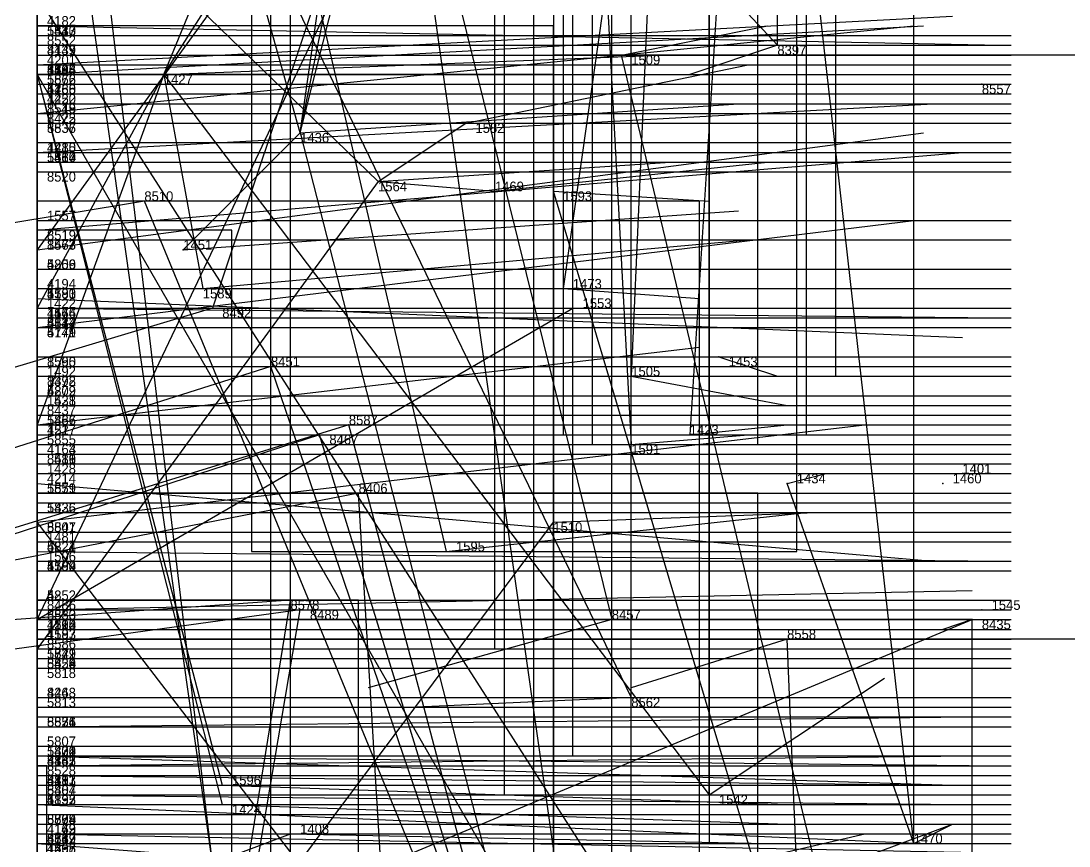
# Model space of a CAD drawing. Extents: x -0.07 to 1.1, y -0.07 to 1.1.
# Drawn here: x -0.0017 to 0.106, y 0.2557 to 0.3405 of the extents above; entities that cross this region are included whole.
import ezdxf

# ---------------------------------------------------------------- set-up
doc = ezdxf.new("R2010")
doc.units = 0
for name, color, linetype in [('Clients', 3, 'CONTINUOUS'), ('Facilities', 3, 'CONTINUOUS'), ('Facilities_lines', 3, 'CONTINUOUS'), ('Min_max_boxes', 1, 'CONTINUOUS'), ('Normals', 1, 'CONTINUOUS'), ('Source_points', 5, 'CONTINUOUS'), ('Text', 3, 'CONTINUOUS')]:
    doc.layers.add(name, color=color, linetype=linetype)

msp = doc.modelspace()

# ---------------------------------------------------------------- linework, layer by layer
at = {"layer": 'Clients', "color": 5}
for p in [(0, 0.34, 0.068), (0.076, 0.338, 1), (0.06, 0.337), (0, 0.336, 0.05), (0, 0.331, 0.031), (0.044, 0.33), (0, 0.327, 0.042), (0.047, 0.323), (0.053, 0.323), (0.011, 0.322, 1), (0, 0.319, 0.95), (0, 0.317, 0.964), (0.015, 0.317), (0.017, 0.313), (0.054, 0.313), (0, 0.312, 0.05), (0, 0.311, 0.068), (0.018, 0.311, 1), (0.055, 0.311), (0, 0.309, 0.97), (0.024, 0.305, 1), (0.061, 0.304), (0, 0.299, 0.003), (0.032, 0.299, 1), (0.029, 0.298, 1), (0.067, 0.298), (0.061, 0.297), (0, 0.293, 0.042), (0.077, 0.293), (0.033, 0.292, 1), (0, 0.289, 0.988), (0.053, 0.289), (0, 0.286, 0.064), (0.042, 0.286), (0.026, 0.281, 1), (0, 0.28, 0.945), (0.027, 0.28, 1), (0.059, 0.279, 1), (0.096, 0.279, 1), (0.077, 0.277, 1), (0, 0.276, 0.065), (0.061, 0.271, 1), (0, 0.268, 0.937), (0, 0.265, 0.043), (0, 0.265, 0.068), (0, 0.264, 0.953), (0, 0.263, 0.964), (0.019, 0.262), (0, 0.261, 0.966), (0.069, 0.261), (0, 0.26, 0.033), (0.019, 0.26), (0, 0.257, 0.916), (0.026, 0.257), (0, 0.256, 0.021)]:
    msp.add_point(p, dxfattribs=at)
at = {"layer": 'Facilities', "color": 3}
for p in [(0, 0.339, 0.244), (0, 0.339, 0.698), (0, 0.338, 0.853), (0, 0.337, 0.258), (0, 0.337, 0.902), (0, 0.336, 0.235), (0, 0.336, 0.278), (0, 0.336, 0.484), (0, 0.336, 0.598), (0, 0.336, 0.79), (0, 0.335, 0.034), (0, 0.335, 0.64), (0, 0.335, 0.645), (0, 0.335, 0.794), (0.013, 0.335), (0, 0.334, 0.476), (0.097, 0.334, 1), (0, 0.333, 0.093), (0, 0.333, 0.245), (0, 0.333, 0.419), (0, 0.333, 0.707), (0, 0.332, 0.427), (0, 0.332, 0.793), (0, 0.331, 0.173), (0, 0.33, 0.636), (0, 0.33, 0.876), (0, 0.33, 0.804), (0.027, 0.329), (0, 0.328, 0.321), (0, 0.327, 0.097), (0, 0.327, 0.633), (0, 0.326, 0.204), (0, 0.325, 0.786), (0.035, 0.324), (0, 0.32, 0.179), (0, 0.318, 0.118), (0, 0.315, 0.453), (0, 0.315, 0.65), (0, 0.313, 0.384), (0, 0.313, 0.427), (0, 0.313, 0.712), (0, 0.311, 0.348), (0, 0.31, 0.164), (0, 0.31, 0.098), (0, 0.31, 0.31), (0, 0.31, 0.676), (0, 0.309, 0.376), (0, 0.309, 0.561), (0, 0.309, 0.789), (0, 0.306, 0.814), (0.07, 0.306), (0, 0.305, 0.134), (0, 0.304, 0.168), (0, 0.304, 0.179), (0, 0.304, 0.772), (0, 0.302, 0.368), (0, 0.302, 0.519), (0, 0.301, 0.094), (0, 0.301, 0.092), (0, 0.3, 0.839), (0, 0.299, 0.7), (0, 0.298, 0.184), (0, 0.298, 0.449), (0, 0.297, 0.268), (0, 0.297, 0.641), (0, 0.296, 0.468), (0, 0.296, 0.831), (0, 0.296, 0.825), (0, 0.295, 0.249), (0, 0.295, 0.796), (0, 0.294, 0.282), (0.095, 0.294), (0.093, 0.293), (0, 0.292, 0.55), (0, 0.291, 0.188), (0, 0.29, 0.627), (0, 0.288, 0.136), (0, 0.288, 0.572), (0, 0.287, 0.439), (0, 0.287, 0.522), (0, 0.285, 0.107), (0, 0.285, 0.447), (0, 0.284, 0.692), (0, 0.281, 0.479), (0, 0.281, 0.677), (0, 0.28, 0.887), (0.097, 0.28), (0, 0.279, 0.062), (0, 0.279, 0.329), (0, 0.279, 0.399), (0, 0.279, 0.563), (0, 0.278, 0.402), (0, 0.277, 0.187), (0, 0.277, 0.441), (0, 0.276, 0.822), (0, 0.275, 0.751), (0, 0.275, 0.617), (0, 0.275, 0.524), (0, 0.275, 0.622), (0, 0.274, 0.526), (0, 0.274, 0.619), (0, 0.274, 0.834), (0, 0.274, 0.891), (0, 0.271, 0.309), (0, 0.271, 0.885), (0, 0.27, 0.693), (0, 0.269, 0.607), (0, 0.268, 0.556), (0, 0.266, 0.57), (0, 0.266, 0.65), (0, 0.265, 0.408), (0, 0.265, 0.596), (0, 0.265, 0.587), (0, 0.265, 0.884), (0, 0.264, 0.685), (0, 0.263, 0.296), (0, 0.263, 0.34), (0, 0.262, 0.55), (0, 0.261, 0.598), (0, 0.261, 0.594), (0, 0.26, 0.398), (0, 0.259, 0.56), (0, 0.259, 0.587), (0, 0.258, 0.483), (0, 0.258, 0.31), (0, 0.258, 0.291), (0, 0.258, 0.838), (0, 0.257, 0.637), (0, 0.257, 0.688), (0, 0.256, 0.2), (0, 0.256, 0.474), (0, 0.256, 0.433), (0.09, 0.256)]:
    msp.add_point(p, dxfattribs=at)
at = {"layer": 'Facilities_lines', "color": 3}
for p, q in [((0.07, 0.511), (0.061, 0.304)), ((0.079, 0.489), (0.054, 0.313)), ((0.079, 0.489), (0.067, 0.298)), ((0, 0.243, 0.083), (0, 0.476, 0.091)), ((0, 0.472, 0.97), (0, 0.268, 0.937)), ((0.09, 0.256), (0.069, 0.443)), ((0.027, 0.329), (0.047, 0.428)), ((0.027, 0.329), (0, 0.425, 0.085)), ((0, 0.424, 0.065), (0, 0.235, 0.038)), ((0.027, 0.329), (0.051, 0.424)), ((0, 0.42, 0.938), (0.076, 0.338, 1)), ((0, 0.337, 0.902), (0, 0.42, 0.908)), ((0, 0.414, 0.913), (0, 0.257, 0.916)), ((0.018, 0.254), (0, 0.405, 0.068)), ((0, 0.397, 0.986), (0, 0.309, 0.97)), ((0, 0.397, 0.986), (0.061, 0.271, 1)), ((0, 0.397, 0.986), (0, 0.238, 0.964)), ((0, 0.397, 0.986), (0, 0.219, 0.955)), ((0.027, 0.329), (0.036, 0.392)), ((0, 0.217, 0.024), (0, 0.391, 0.035)), ((0.013, 0.335), (0.048, 0.39)), ((0, 0.387, 0.996), (0, 0.261, 0.966)), ((0, 0.387, 0.996), (0, 0.263, 0.964)), ((0.018, 0.254), (0, 0.381, 0.037)), ((0.013, 0.335), (0.031, 0.379)), ((0.022, 0.372), (0.042, 0.286)), ((0.057, 0.371), (0.061, 0.297)), ((0.037, 0.368, 1), (0, 0.317, 0.964)), ((0.037, 0.368, 1), (0.018, 0.311, 1)), ((0.037, 0.368, 1), (0.059, 0.279, 1)), ((0.037, 0.368, 1), (0.059, 0.213, 1)), ((0, 0.359, 0.017), (0, 0.265, 0.043)), ((0, 0.359, 0.017), (0, 0.245, 0.038)), ((0, 0.359, 0.017), (0, 0.26, 0.033)), ((0, 0.279, 0.062), (0.038, 0.359)), ((0.035, 0.324), (0, 0.358, 0.078)), ((0, 0.348, 0.925), (0, 0.175, 0.912)), ((0, 0.343, 0.014), (0.059, 0.251)), ((0, 0.343, 0.014), (0, 0.336, 0.05)), ((0, 0.218, 0.072), (0, 0.34, 0.068)), ((0.105, 0.149), (0.06, 0.337)), ((0.013, 0.335), (0, 0.311, 0.068)), ((0.013, 0.335), (0, 0.299, 0.003)), ((0, 0.335, 0.034), (0.053, 0.243)), ((0, 0.335, 0.034), (0.019, 0.26)), ((0, 0.335, 0.034), (0, 0.331, 0.031)), ((0, 0.335, 0.034), (0, 0.327, 0.042)), ((0, 0.335, 0.034), (0, 0.256, 0.021)), ((0, 0.335, 0.034), (0, 0.293, 0.042)), ((0, 0.335, 0.034), (0, 0.312, 0.05)), ((0, 0.335, 0.034), (0.019, 0.262)), ((0.013, 0.335), (0.069, 0.261)), ((0.013, 0.335), (0.017, 0.313)), ((0.035, 0.324), (0.044, 0.33)), ((0.027, 0.329), (0.015, 0.317)), ((0.027, 0.329), (0.047, 0.251)), ((0.035, 0.324), (0, 0.276, 0.065)), ((0.035, 0.324), (0.047, 0.323)), ((0.105, 0.149), (0.053, 0.323)), ((0.053, 0.22, 1), (0.011, 0.322, 1)), ((0, 0.183, 0.934), (0, 0.319, 0.95)), ((0, 0.279, 0.062), (0.055, 0.311)), ((0.053, 0.22, 1), (0.024, 0.305, 1)), ((0.053, 0.22, 1), (0.032, 0.299, 1)), ((0.053, 0.22, 1), (0.029, 0.298, 1)), ((0.09, 0.256), (0.077, 0.293)), ((0.04, 0.175, 1), (0.033, 0.292, 1)), ((0, 0.218, 0.072), (0.053, 0.289)), ((0.053, 0.22, 1), (0, 0.289, 0.988)), ((0, 0.279, 0.062), (0, 0.286, 0.064)), ((0, 0.12, 0.978), (0.026, 0.281, 1)), ((0, 0.12, 0.978), (0.027, 0.28, 1)), ((0, 0.183, 0.934), (0, 0.28, 0.945)), ((0, 0.279, 0.062), (0, 0.265, 0.068)), ((0, 0.239, 0.916), (0.096, 0.279, 1)), ((0.079, 0.23, 1), (0.077, 0.277, 1)), ((0, 0.173, 0.93), (0, 0.264, 0.953)), ((0.018, 0.254), (0.026, 0.257))]:
    msp.add_line(p, q, dxfattribs=at)
at = {"layer": 'Min_max_boxes', "color": 1}
for p, q in [((0, 0.595), (0, 0.235)), ((0, 0.595, 0.065), (0, 0.235, 0.065)), ((0.024, 0.235), (0.024, 0.595)), ((0.024, 0.235, 0.065), (0.024, 0.595, 0.065)), ((0, 0.268, 0.937), (0, 0.585, 0.937)), ((0, 0.585, 0.937), (0, 0.268, 0.937)), ((0, 0.268, 0.996), (0, 0.585, 0.996)), ((0, 0.585, 0.996), (0, 0.268, 0.996)), ((0, 0.584, 0.964), (0, 0.261, 0.964)), ((0, 0.584, 1), (0, 0.261, 1)), ((0.048, 0.261, 0.964), (0.048, 0.584, 0.964)), ((0.048, 0.261, 1), (0.048, 0.584, 1)), ((0, 0.245, 0.017), (0, 0.566, 0.017)), ((0, 0.566, 0.017), (0, 0.245, 0.017)), ((0, 0.245, 0.062), (0, 0.566, 0.062)), ((0, 0.566, 0.062), (0, 0.245, 0.062)), ((0.022, 0.565), (0.022, 0.286)), ((0.022, 0.565), (0.022, 0.286)), ((0.078, 0.286), (0.078, 0.565)), ((0.078, 0.286), (0.078, 0.565)), ((0.053, 0.556), (0.053, 0.304)), ((0.053, 0.556), (0.053, 0.304)), ((0.082, 0.304), (0.082, 0.556)), ((0.082, 0.304), (0.082, 0.556)), ((0, 0.257, 0.913), (0, 0.534, 0.913)), ((0, 0.534, 0.913), (0, 0.257, 0.913)), ((0, 0.257, 0.916), (0, 0.534, 0.916)), ((0, 0.534, 0.916), (0, 0.257, 0.916)), ((0, 0.497), (0, 0.251)), ((0, 0.497, 0.05), (0, 0.251, 0.05)), ((0.059, 0.251), (0.059, 0.497)), ((0.059, 0.251, 0.05), (0.059, 0.497, 0.05)), ((0.054, 0.489), (0.054, 0.298)), ((0.054, 0.489), (0.054, 0.298)), ((0.079, 0.298), (0.079, 0.489)), ((0.079, 0.298), (0.079, 0.489)), ((0, 0.483, 0.955), (0, 0.219, 0.955)), ((0, 0.483, 1), (0, 0.219, 1)), ((0.061, 0.219, 0.955), (0.061, 0.483, 0.955)), ((0.061, 0.219, 1), (0.061, 0.483, 1)), ((0, 0.243, 0.083), (0, 0.476, 0.083)), ((0, 0.476, 0.083), (0, 0.243, 0.083)), ((0, 0.243, 0.091), (0, 0.476, 0.091)), ((0, 0.476, 0.091), (0, 0.243, 0.091)), ((0.069, 0.443), (0.069, 0.256)), ((0.069, 0.443), (0.069, 0.256)), ((0.09, 0.256), (0.09, 0.443)), ((0.09, 0.256), (0.09, 0.443)), ((0, 0.428), (0, 0.251)), ((0, 0.428, 0.085), (0, 0.251, 0.085)), ((0.051, 0.251), (0.051, 0.428)), ((0.051, 0.251, 0.085), (0.051, 0.428, 0.085)), ((0, 0.42, 0.938), (0, 0.338, 0.938)), ((0, 0.42, 1), (0, 0.338, 1)), ((0, 0.337, 0.902), (0, 0.42, 0.902)), ((0, 0.42, 0.902), (0, 0.337, 0.902)), ((0, 0.337, 0.908), (0, 0.42, 0.908)), ((0, 0.42, 0.908), (0, 0.337, 0.908)), ((0.076, 0.338, 0.938), (0.076, 0.42, 0.938)), ((0.076, 0.338, 1), (0.076, 0.42, 1)), ((0, 0.405), (0, 0.246)), ((0, 0.405, 0.068), (0, 0.246, 0.068)), ((0.026, 0.246), (0.026, 0.405)), ((0.026, 0.246, 0.068), (0.026, 0.405, 0.068)), ((0, 0.403, 0.964), (0, 0.213, 0.964)), ((0, 0.403, 1), (0, 0.213, 1)), ((0.059, 0.213, 0.964), (0.059, 0.403, 0.964)), ((0.059, 0.213, 1), (0.059, 0.403, 1)), ((0.057, 0.395), (0.057, 0.297)), ((0.057, 0.395), (0.057, 0.297)), ((0.074, 0.297), (0.074, 0.395)), ((0.074, 0.297), (0.074, 0.395)), ((0, 0.167, 0.011), (0, 0.391, 0.011)), ((0, 0.391, 0.011), (0, 0.167, 0.011)), ((0, 0.167, 0.061), (0, 0.391, 0.061)), ((0, 0.391, 0.061), (0, 0.167, 0.061)), ((0, 0.39), (0, 0.261)), ((0, 0.39, 0.068), (0, 0.261, 0.068)), ((0.069, 0.261), (0.069, 0.39)), ((0.069, 0.261, 0.068), (0.069, 0.39, 0.068)), ((0, 0.359), (0, 0.265)), ((0, 0.359, 0.068), (0, 0.265, 0.068)), ((0.055, 0.265), (0.055, 0.359)), ((0.055, 0.265, 0.068), (0.055, 0.359, 0.068)), ((0, 0.358), (0, 0.276)), ((0, 0.358, 0.078), (0, 0.276, 0.078)), ((0.047, 0.276), (0.047, 0.358)), ((0.047, 0.276, 0.078), (0.047, 0.358, 0.078)), ((0, 0.175, 0.912), (0, 0.348, 0.912)), ((0, 0.348, 0.912), (0, 0.175, 0.912)), ((0, 0.175, 0.925), (0, 0.348, 0.925)), ((0, 0.348, 0.925), (0, 0.175, 0.925)), ((0.053, 0.34), (0, 0.34)), ((0, 0.34), (0, 0.123)), ((0.053, 0.34, 0.093), (0, 0.34, 0.093)), ((0, 0.34, 0.093), (0, 0.123, 0.093)), ((0, 0.34), (0, 0.34, 0.093)), ((0.053, 0.123), (0.053, 0.34)), ((0.053, 0.123, 0.093), (0.053, 0.34, 0.093)), ((0.053, 0.34), (0.053, 0.34, 0.093)), ((0, 0.338, 0.938), (0.076, 0.338, 0.938)), ((0, 0.338, 1), (0.076, 0.338, 1)), ((0, 0.338, 0.938), (0, 0.338, 1)), ((0.076, 0.338, 0.938), (0.076, 0.338, 1)), ((0, 0.337, 0.902), (0, 0.337, 0.902)), ((0, 0.337, 0.908), (0, 0.337, 0.908)), ((0, 0.337, 0.902), (0, 0.337, 0.908)), ((0, 0.337, 0.902), (0, 0.337, 0.908)), ((0.235, 0.337), (0.053, 0.337)), ((0.053, 0.337), (0.053, 0.085)), ((0.235, 0.337), (0.053, 0.337)), ((0.053, 0.337), (0.053, 0.085)), ((0.053, 0.337), (0.053, 0.337)), ((0.053, 0.335), (0, 0.335)), ((0, 0.335), (0, 0.243)), ((0.053, 0.335, 0.05), (0, 0.335, 0.05)), ((0, 0.335, 0.05), (0, 0.243, 0.05)), ((0, 0.335), (0, 0.335, 0.05)), ((0.053, 0.243), (0.053, 0.335)), ((0.053, 0.243, 0.05), (0.053, 0.335, 0.05)), ((0.053, 0.335), (0.053, 0.335, 0.05)), ((0.068, 0.322, 0.988), (0, 0.322, 0.988)), ((0, 0.322, 0.988), (0, 0.074, 0.988)), ((0.068, 0.322, 1), (0, 0.322, 1)), ((0, 0.322, 1), (0, 0.074, 1)), ((0, 0.322, 0.988), (0, 0.322, 1)), ((0.068, 0.074, 0.988), (0.068, 0.322, 0.988)), ((0.068, 0.074, 1), (0.068, 0.322, 1)), ((0.068, 0.322, 0.988), (0.068, 0.322, 1)), ((0.02, 0.319, 0.886), (0, 0.319, 0.886)), ((0, 0.319, 0.886), (0, 0, 0.886)), ((0.02, 0.319, 0.95), (0, 0.319, 0.95)), ((0, 0.319, 0.95), (0, 0, 0.95)), ((0, 0.319, 0.886), (0, 0.319, 0.95)), ((0.02, 0, 0.886), (0.02, 0.319, 0.886)), ((0.02, 0, 0.95), (0.02, 0.319, 0.95)), ((0.02, 0.319, 0.886), (0.02, 0.319, 0.95)), ((0.053, 0.304), (0.082, 0.304)), ((0.053, 0.304), (0.082, 0.304)), ((0.053, 0.304), (0.053, 0.304)), ((0.082, 0.304), (0.082, 0.304)), ((0.054, 0.298), (0.079, 0.298)), ((0.054, 0.298), (0.079, 0.298)), ((0.054, 0.298), (0.054, 0.298)), ((0.079, 0.298), (0.079, 0.298)), ((0.057, 0.297), (0.074, 0.297)), ((0.057, 0.297), (0.074, 0.297)), ((0.057, 0.297), (0.057, 0.297)), ((0.074, 0.297), (0.074, 0.297)), ((0.074, 0.292, 0.976), (0, 0.292, 0.976)), ((0, 0.292, 0.976), (0, 0, 0.976)), ((0.074, 0.292, 1), (0, 0.292, 1)), ((0, 0.292, 1), (0, 0, 1)), ((0, 0.292, 0.976), (0, 0.292, 1)), ((0.074, 0, 0.976), (0.074, 0.292, 0.976)), ((0.074, 0, 1), (0.074, 0.292, 1)), ((0.074, 0.292, 0.976), (0.074, 0.292, 1)), ((0.022, 0.286), (0.078, 0.286)), ((0.022, 0.286), (0.078, 0.286)), ((0.022, 0.286), (0.022, 0.286)), ((0.078, 0.286), (0.078, 0.286)), ((0.033, 0.281, 0.974), (0, 0.281, 0.974)), ((0, 0.281, 0.974), (0, 0, 0.974)), ((0.033, 0.281, 1), (0, 0.281, 1)), ((0, 0.281, 1), (0, 0, 1)), ((0, 0.281, 0.974), (0, 0.281, 1)), ((0.033, 0, 0.974), (0.033, 0.281, 0.974)), ((0.033, 0, 1), (0.033, 0.281, 1)), ((0.033, 0.281, 0.974), (0.033, 0.281, 1)), ((0.096, 0.279, 0.904), (0, 0.279, 0.904)), ((0, 0.279, 0.904), (0, 0.098, 0.904)), ((0.096, 0.279, 1), (0, 0.279, 1)), ((0, 0.279, 1), (0, 0.098, 1)), ((0, 0.279, 0.904), (0, 0.279, 1)), ((0.096, 0.098, 0.904), (0.096, 0.279, 0.904)), ((0.096, 0.098, 1), (0.096, 0.279, 1)), ((0.096, 0.279, 0.904), (0.096, 0.279, 1)), ((0.189, 0.277, 0.928), (0, 0.277, 0.928)), ((0, 0.277, 0.928), (0, 0.091, 0.928)), ((0.189, 0.277, 1), (0, 0.277, 1)), ((0, 0.277, 1), (0, 0.091, 1)), ((0, 0.277, 0.928), (0, 0.277, 1)), ((0, 0.276), (0.047, 0.276)), ((0, 0.276, 0.078), (0.047, 0.276, 0.078)), ((0, 0.276), (0, 0.276, 0.078)), ((0.047, 0.276), (0.047, 0.276, 0.078)), ((0, 0.268, 0.937), (0, 0.268, 0.937)), ((0, 0.268, 0.996), (0, 0.268, 0.996)), ((0, 0.268, 0.937), (0, 0.268, 0.996)), ((0, 0.268, 0.937), (0, 0.268, 0.996)), ((0, 0.265), (0.055, 0.265)), ((0, 0.265, 0.068), (0.055, 0.265, 0.068)), ((0, 0.265), (0, 0.265, 0.068)), ((0.055, 0.265), (0.055, 0.265, 0.068)), ((0.001, 0.264, 0.925), (0, 0.264, 0.925)), ((0, 0.264, 0.925), (0, 0, 0.925)), ((0.001, 0.264, 0.953), (0, 0.264, 0.953)), ((0, 0.264, 0.953), (0, 0, 0.953)), ((0, 0.264, 0.925), (0, 0.264, 0.953)), ((0.001, 0, 0.925), (0.001, 0.264, 0.925)), ((0.001, 0, 0.953), (0.001, 0.264, 0.953)), ((0.001, 0.264, 0.925), (0.001, 0.264, 0.953)), ((0, 0.261), (0.069, 0.261)), ((0, 0.261, 0.068), (0.069, 0.261, 0.068)), ((0, 0.261), (0, 0.261, 0.068)), ((0, 0.261, 0.964), (0.048, 0.261, 0.964)), ((0, 0.261, 1), (0.048, 0.261, 1)), ((0, 0.261, 0.964), (0, 0.261, 1)), ((0.048, 0.261, 0.964), (0.048, 0.261, 1)), ((0.069, 0.261), (0.069, 0.261, 0.068)), ((0, 0.257, 0.913), (0, 0.257, 0.913)), ((0, 0.257, 0.916), (0, 0.257, 0.916)), ((0, 0.257, 0.913), (0, 0.257, 0.916)), ((0, 0.257, 0.913), (0, 0.257, 0.916)), ((0.069, 0.256), (0.09, 0.256)), ((0.069, 0.256), (0.09, 0.256)), ((0.069, 0.256), (0.069, 0.256)), ((0.09, 0.256), (0.09, 0.256))]:
    msp.add_line(p, q, dxfattribs=at)
at = {"layer": 'Normals', "color": 1}
for p, q in [((0, 0.336, 0.05), (0.094, 0.341, 0.083)), ((0, 0.34, 0.068), (0.099, 0.338, 0.084)), ((0, 0.331, 0.031), (0.09, 0.34, 0.073)), ((0, 0.335, 0.034), (0.091, 0.34, 0.075)), ((0.06, 0.337), (0.075, 0.34, 0.099)), ((0, 0.339, 0.244), (0.1, 0.339, 0.244)), ((0, 0.339, 0.698), (0.1, 0.339, 0.698)), ((0, 0.338, 0.853), (0.1, 0.338, 0.853)), ((0.076, 0.338, 1), (0.067, 0.335, 1.1)), ((0, 0.337, 0.258), (0.1, 0.337, 0.258)), ((0, 0.337, 0.902), (0.1, 0.337, 0.901)), ((0.013, 0.335), (0.064, 0.337, 0.086)), ((0, 0.336, 0.235), (0.1, 0.336, 0.235)), ((0, 0.336, 0.278), (0.1, 0.336, 0.278)), ((0, 0.336, 0.484), (0.1, 0.336, 0.484)), ((0, 0.336, 0.598), (0.1, 0.336, 0.598)), ((0, 0.336, 0.79), (0.1, 0.336, 0.79)), ((0.044, 0.33), (0.073, 0.336, 0.096)), ((0, 0.335, 0.64), (0.1, 0.335, 0.64)), ((0, 0.335, 0.645), (0.1, 0.335, 0.645)), ((0, 0.335, 0.794), (0.1, 0.335, 0.794)), ((0, 0.334, 0.476), (0.1, 0.334, 0.476)), ((0.097, 0.334, 1), (0.097, 0.334, 1.1)), ((0, 0.333, 0.093), (0.1, 0.333, 0.093)), ((0, 0.333, 0.245), (0.1, 0.333, 0.245)), ((0, 0.333, 0.419), (0.1, 0.333, 0.419)), ((0, 0.333, 0.707), (0.1, 0.333, 0.707)), ((0, 0.327, 0.042), (0.092, 0.332, 0.081)), ((0, 0.332, 0.427), (0.1, 0.332, 0.427)), ((0, 0.332, 0.793), (0.1, 0.332, 0.793)), ((0.027, 0.329), (0.072, 0.332, 0.089)), ((0, 0.331, 0.173), (0.1, 0.331, 0.173)), ((0, 0.33, 0.636), (0.1, 0.33, 0.636)), ((0, 0.33, 0.876), (0.1, 0.33, 0.876)), ((0, 0.33, 0.804), (0.1, 0.33, 0.804)), ((0, 0.317, 0.964), (0.091, 0.329, 0.924)), ((0, 0.328, 0.321), (0.1, 0.328, 0.321)), ((0, 0.327, 0.097), (0.1, 0.327, 0.097)), ((0, 0.327, 0.633), (0.1, 0.327, 0.633)), ((0, 0.319, 0.95), (0.095, 0.327, 0.921)), ((0, 0.326, 0.204), (0.1, 0.326, 0.204)), ((0.035, 0.324), (0.065, 0.326, 0.095)), ((0.047, 0.323), (0.075, 0.326, 0.096)), ((0, 0.325, 0.786), (0.1, 0.325, 0.786)), ((0.053, 0.323), (0.069, 0.322, 0.099)), ((0.011, 0.322, 1), (-0.037, 0.314, 1.088)), ((0.015, 0.317), (0.072, 0.321, 0.082)), ((0, 0.32, 0.179), (0.1, 0.32, 0.179)), ((0, 0.309, 0.97), (0.09, 0.32, 0.927)), ((0, 0.318, 0.118), (0.1, 0.318, 0.118)), ((0.017, 0.313), (0.073, 0.318, 0.083)), ((0, 0.315, 0.453), (0.1, 0.315, 0.453)), ((0, 0.315, 0.65), (0.1, 0.315, 0.65)), ((0, 0.313, 0.384), (0.1, 0.313, 0.384)), ((0, 0.313, 0.427), (0.1, 0.313, 0.427)), ((0, 0.313, 0.712), (0.1, 0.313, 0.712)), ((0.054, 0.313), (0.068, 0.312, 0.099)), ((0, 0.312, 0.05), (0.095, 0.308, 0.081)), ((0.018, 0.311, 1), (-0.022, 0.299, 1.091)), ((0, 0.311, 0.068), (0.099, 0.31, 0.084)), ((0, 0.311, 0.348), (0.1, 0.311, 0.348)), ((0, 0.31, 0.164), (0.1, 0.31, 0.164)), ((0, 0.31, 0.098), (0.1, 0.31, 0.098)), ((0, 0.31, 0.31), (0.1, 0.31, 0.31)), ((0, 0.31, 0.676), (0.1, 0.31, 0.676)), ((0.055, 0.311), (0.072, 0.311, 0.098)), ((0, 0.309, 0.376), (0.1, 0.309, 0.376)), ((0, 0.309, 0.561), (0.1, 0.309, 0.561)), ((0, 0.309, 0.789), (0.1, 0.309, 0.789)), ((0, 0.299, 0.003), (0.068, 0.307, 0.076)), ((0, 0.306, 0.814), (0.1, 0.306, 0.814)), ((0.07, 0.306), (0.076, 0.304, 0.1)), ((0.024, 0.305, 1), (-0.017, 0.292, 1.091)), ((0, 0.305, 0.134), (0.1, 0.305, 0.134)), ((0, 0.304, 0.168), (0.1, 0.304, 0.168)), ((0, 0.304, 0.179), (0.1, 0.304, 0.179)), ((0, 0.304, 0.772), (0.1, 0.304, 0.772)), ((0.061, 0.304), (0.077, 0.301, 0.099)), ((0, 0.302, 0.368), (0.1, 0.302, 0.368)), ((0, 0.302, 0.519), (0.1, 0.302, 0.519)), ((0, 0.301, 0.094), (0.1, 0.301, 0.094)), ((0, 0.301, 0.092), (0.1, 0.301, 0.092)), ((0, 0.3, 0.839), (0.1, 0.3, 0.839)), ((0.032, 0.299, 1), (-0.007, 0.287, 1.092)), ((0, 0.299, 0.7), (0.1, 0.299, 0.7)), ((0, 0.289, 0.988), (0.085, 0.299, 0.936)), ((0.067, 0.298), (0.077, 0.299, 0.1)), ((0.029, 0.298, 1), (-0.011, 0.285, 1.09)), ((0, 0.298, 0.184), (0.1, 0.298, 0.184)), ((0, 0.298, 0.449), (0.1, 0.298, 0.449)), ((0.061, 0.297), (0.073, 0.298, 0.099)), ((0, 0.297, 0.268), (0.1, 0.297, 0.268)), ((0, 0.297, 0.641), (0.1, 0.297, 0.641)), ((0, 0.296, 0.468), (0.1, 0.296, 0.468)), ((0, 0.296, 0.831), (0.1, 0.296, 0.831)), ((0, 0.296, 0.825), (0.1, 0.296, 0.825)), ((0, 0.295, 0.249), (0.1, 0.295, 0.249)), ((0, 0.295, 0.796), (0.1, 0.295, 0.796)), ((0, 0.294, 0.282), (0.1, 0.294, 0.282)), ((0.077, 0.293), (0.081, 0.294, 0.1)), ((0.095, 0.294), (0.095, 0.294, 0.1)), ((0, 0.293, 0.042), (0.092, 0.285, 0.081)), ((0.093, 0.293), (0.093, 0.293, 0.1)), ((0.033, 0.292, 1), (-0.008, 0.284, 1.091)), ((0, 0.292, 0.55), (0.1, 0.292, 0.55)), ((0, 0.291, 0.188), (0.1, 0.291, 0.188)), ((0, 0.29, 0.627), (0.1, 0.29, 0.627)), ((0.042, 0.286), (0.079, 0.29, 0.093)), ((0.053, 0.289), (0.08, 0.29, 0.096)), ((0, 0.288, 0.136), (0.1, 0.288, 0.136)), ((0, 0.288, 0.572), (0.1, 0.288, 0.572)), ((0, 0.287, 0.439), (0.1, 0.287, 0.439)), ((0, 0.287, 0.522), (0.1, 0.287, 0.522)), ((0, 0.286, 0.064), (0.099, 0.285, 0.077)), ((0, 0.285, 0.107), (0.1, 0.285, 0.107)), ((0, 0.285, 0.447), (0.1, 0.285, 0.447)), ((0, 0.284, 0.692), (0.1, 0.284, 0.692)), ((0, 0.28, 0.945), (0.096, 0.282, 0.916)), ((0.026, 0.281, 1), (-0.031, 0.277, 1.082)), ((0, 0.281, 0.479), (0.1, 0.281, 0.479)), ((0, 0.281, 0.677), (0.1, 0.281, 0.677)), ((0.027, 0.28, 1), (-0.024, 0.273, 1.086)), ((0, 0.28, 0.887), (0.1, 0.28, 0.887)), ((0.097, 0.28), (0.097, 0.28, 0.1)), ((0, 0.279, 0.062), (0.099, 0.279, 0.073)), ((0, 0.279, 0.329), (0.1, 0.279, 0.329)), ((0, 0.279, 0.399), (0.1, 0.279, 0.399)), ((0, 0.279, 0.563), (0.1, 0.279, 0.563)), ((0.059, 0.279, 1), (0.034, 0.272, 1.096)), ((0.096, 0.279, 1), (0.093, 0.278, 1.1)), ((0, 0.278, 0.402), (0.1, 0.278, 0.402)), ((0, 0.277, 0.187), (0.1, 0.277, 0.187)), ((0, 0.277, 0.441), (0.1, 0.277, 0.441)), ((0.077, 0.277, 1), (0.061, 0.272, 1.099)), ((0, 0.276, 0.065), (0.099, 0.276, 0.08)), ((0, 0.276, 0.822), (0.1, 0.276, 0.822)), ((0, 0.275, 0.751), (0.1, 0.275, 0.751)), ((0, 0.275, 0.617), (0.1, 0.275, 0.617)), ((0, 0.275, 0.524), (0.1, 0.275, 0.524)), ((0, 0.275, 0.622), (0.1, 0.275, 0.622)), ((0, 0.274, 0.526), (0.1, 0.274, 0.526)), ((0, 0.274, 0.619), (0.1, 0.274, 0.619)), ((0, 0.274, 0.834), (0.1, 0.274, 0.834)), ((0, 0.274, 0.891), (0.1, 0.274, 0.891)), ((0.069, 0.261), (0.087, 0.273, 0.098)), ((0, 0.271, 0.309), (0.1, 0.271, 0.309)), ((0, 0.271, 0.885), (0.1, 0.271, 0.885)), ((0.061, 0.271, 1), (0.039, 0.27, 1.098)), ((0, 0.27, 0.693), (0.1, 0.27, 0.693)), ((0, 0.269, 0.607), (0.1, 0.269, 0.607)), ((0, 0.268, 0.937), (0.096, 0.269, 0.911)), ((0, 0.268, 0.556), (0.1, 0.268, 0.556)), ((0, 0.266, 0.57), (0.1, 0.266, 0.57)), ((0, 0.266, 0.65), (0.1, 0.266, 0.65)), ((0, 0.265, 0.043), (0.094, 0.262, 0.078)), ((0, 0.265, 0.068), (0.099, 0.264, 0.078)), ((0, 0.265, 0.408), (0.1, 0.265, 0.408)), ((0, 0.265, 0.596), (0.1, 0.265, 0.596)), ((0, 0.265, 0.587), (0.1, 0.265, 0.587)), ((0, 0.265, 0.884), (0.1, 0.265, 0.884)), ((0, 0.264, 0.953), (0.096, 0.265, 0.925)), ((0, 0.264, 0.685), (0.1, 0.264, 0.685)), ((0, 0.263, 0.296), (0.1, 0.263, 0.296)), ((0, 0.263, 0.34), (0.1, 0.263, 0.34)), ((0, 0.263, 0.964), (0.095, 0.262, 0.933)), ((0, 0.262, 0.55), (0.1, 0.262, 0.55)), ((0.019, 0.262), (0.077, 0.26, 0.082)), ((0, 0.261, 0.598), (0.1, 0.261, 0.598)), ((0, 0.261, 0.594), (0.1, 0.261, 0.594)), ((0, 0.261, 0.966), (0.095, 0.26, 0.935)), ((0, 0.26, 0.033), (0.091, 0.256, 0.075)), ((0, 0.26, 0.398), (0.1, 0.26, 0.398)), ((0.019, 0.26), (0.077, 0.258, 0.082)), ((0, 0.259, 0.56), (0.1, 0.259, 0.56)), ((0, 0.259, 0.587), (0.1, 0.259, 0.587)), ((0, 0.258, 0.483), (0.1, 0.258, 0.483)), ((0, 0.258, 0.31), (0.1, 0.258, 0.31)), ((0, 0.258, 0.291), (0.1, 0.258, 0.291)), ((0, 0.258, 0.838), (0.1, 0.258, 0.838)), ((0.086, 0.255), (0.094, 0.258, 0.1)), ((0.09, 0.256), (0.094, 0.258, 0.1)), ((0, 0.257, 0.637), (0.1, 0.257, 0.637)), ((0, 0.257, 0.688), (0.1, 0.257, 0.688)), ((0, 0.257, 0.916), (0.1, 0.255, 0.909)), ((0.026, 0.257), (0.075, 0.256, 0.087)), ((0.059, 0.251), (0.085, 0.257, 0.096)), ((0, 0.256, 0.021), (0.078, 0.25, 0.083)), ((0, 0.256, 0.2), (0.1, 0.256, 0.2)), ((0, 0.256, 0.474), (0.1, 0.256, 0.474)), ((0, 0.256, 0.433), (0.1, 0.256, 0.433))]:
    msp.add_line(p, q, dxfattribs=at)
at = {"layer": 'Source_points', "color": 5}
for p in [(0, 0.34, 0.068), (0, 0.339, 0.244), (0, 0.339, 0.698), (0, 0.338, 0.853), (0.076, 0.338, 1), (0, 0.337, 0.258), (0, 0.337, 0.902), (0.06, 0.337), (0, 0.336, 0.05), (0, 0.336, 0.235), (0, 0.336, 0.278), (0, 0.336, 0.484), (0, 0.336, 0.598), (0, 0.336, 0.79), (0, 0.335, 0.034), (0, 0.335, 0.64), (0, 0.335, 0.645), (0, 0.335, 0.794), (0.013, 0.335), (0, 0.334, 0.476), (0.097, 0.334, 1), (0, 0.333, 0.093), (0, 0.333, 0.245), (0, 0.333, 0.419), (0, 0.333, 0.707), (0, 0.332, 0.427), (0, 0.332, 0.793), (0, 0.331, 0.031), (0, 0.331, 0.173), (0, 0.33, 0.636), (0, 0.33, 0.876), (0, 0.33, 0.804), (0.044, 0.33), (0.027, 0.329), (0, 0.328, 0.321), (0, 0.327, 0.097), (0, 0.327, 0.042), (0, 0.327, 0.633), (0, 0.326, 0.204), (0, 0.325, 0.786), (0.035, 0.324), (0.047, 0.323), (0.053, 0.323), (0.011, 0.322, 1), (0, 0.32, 0.179), (0, 0.319, 0.95), (0, 0.318, 0.118), (0, 0.317, 0.964), (0.015, 0.317), (0, 0.315, 0.453), (0, 0.315, 0.65), (0, 0.313, 0.384), (0, 0.313, 0.427), (0, 0.313, 0.712), (0.017, 0.313), (0.054, 0.313), (0, 0.312, 0.05), (0, 0.311, 0.068), (0, 0.311, 0.348), (0, 0.31, 0.164), (0, 0.31, 0.098), (0, 0.31, 0.31), (0, 0.31, 0.676), (0.018, 0.311, 1), (0.055, 0.311), (0, 0.309, 0.376), (0, 0.309, 0.561), (0, 0.309, 0.97), (0, 0.309, 0.789), (0, 0.306, 0.814), (0.07, 0.306), (0, 0.305, 0.134), (0.024, 0.305, 1), (0, 0.304, 0.168), (0, 0.304, 0.179), (0, 0.304, 0.772), (0.061, 0.304), (0, 0.302, 0.368), (0, 0.302, 0.519), (0, 0.301, 0.094), (0, 0.301, 0.092), (0, 0.3, 0.839), (0, 0.299, 0.003), (0, 0.299, 0.7), (0.032, 0.299, 1), (0, 0.298, 0.184), (0, 0.298, 0.449), (0.029, 0.298, 1), (0.067, 0.298), (0, 0.297, 0.268), (0, 0.297, 0.641), (0, 0.296, 0.468), (0, 0.296, 0.831), (0, 0.296, 0.825), (0.061, 0.297), (0, 0.295, 0.249), (0, 0.295, 0.796), (0, 0.294, 0.282), (0.095, 0.294), (0, 0.293, 0.042), (0.077, 0.293), (0.093, 0.293), (0, 0.292, 0.55), (0.033, 0.292, 1), (0, 0.291, 0.188), (0, 0.29, 0.627), (0, 0.289, 0.988), (0.053, 0.289), (0, 0.288, 0.136), (0, 0.288, 0.572), (0, 0.287, 0.439), (0, 0.287, 0.522), (0, 0.286, 0.064), (0.042, 0.286), (0, 0.285, 0.107), (0, 0.285, 0.447), (0, 0.284, 0.692), (0, 0.281, 0.479), (0, 0.281, 0.677), (0.026, 0.281, 1), (0, 0.28, 0.887), (0, 0.28, 0.945), (0.027, 0.28, 1), (0.097, 0.28), (0, 0.279, 0.062), (0, 0.279, 0.329), (0, 0.279, 0.399), (0, 0.279, 0.563), (0.059, 0.279, 1), (0.096, 0.279, 1), (0, 0.278, 0.402), (0, 0.277, 0.187), (0, 0.277, 0.441), (0.077, 0.277, 1), (0, 0.276, 0.065), (0, 0.276, 0.822), (0, 0.275, 0.751), (0, 0.275, 0.617), (0, 0.275, 0.524), (0, 0.275, 0.622), (0, 0.274, 0.526), (0, 0.274, 0.619), (0, 0.274, 0.834), (0, 0.274, 0.891), (0, 0.271, 0.309), (0, 0.271, 0.885), (0.061, 0.271, 1), (0, 0.27, 0.693), (0, 0.269, 0.607), (0, 0.268, 0.556), (0, 0.268, 0.937), (0, 0.266, 0.57), (0, 0.266, 0.65), (0, 0.265, 0.043), (0, 0.265, 0.068), (0, 0.265, 0.408), (0, 0.265, 0.596), (0, 0.265, 0.587), (0, 0.265, 0.884), (0, 0.264, 0.685), (0, 0.264, 0.953), (0, 0.263, 0.296), (0, 0.263, 0.34), (0, 0.263, 0.964), (0, 0.262, 0.55), (0.019, 0.262), (0, 0.261, 0.598), (0, 0.261, 0.594), (0, 0.261, 0.966), (0.069, 0.261), (0, 0.26, 0.033), (0, 0.26, 0.398), (0.019, 0.26), (0, 0.259, 0.56), (0, 0.259, 0.587), (0, 0.258, 0.483), (0, 0.258, 0.31), (0, 0.258, 0.291), (0, 0.258, 0.838), (0, 0.257, 0.637), (0, 0.257, 0.688), (0, 0.257, 0.916), (0.026, 0.257), (0, 0.256, 0.021), (0, 0.256, 0.2), (0, 0.256, 0.474), (0, 0.256, 0.433), (0.09, 0.256)]:
    msp.add_point(p, dxfattribs=at)

# ---------------------------------------------------------------- texts
at = {"layer": 'Text', "color": 3}
for s, p in [('4182', (0.001, 0.34, 0.408)), ('5847', (0.001, 0.339, 0.698)), ('8552', (0.001, 0.338, 0.853)), ('1410', (0.001, 0.339, 0.068)), ('1533', (0.001, 0.339, 0.244)), ('4139', (0.001, 0.337, 0.258)), ('8447', (0.001, 0.337, 0.902)), ('8397', (0.076, 0.337, 1)), ('4201', (0.001, 0.336, 0.484)), ('1509', (0.061, 0.336)), ('4145', (0.001, 0.335, 0.278)), ('5783', (0.001, 0.335, 0.64)), ('5844', (0.001, 0.335, 0.598)), ('8495', (0.001, 0.335, 0.794)), ('8568', (0.001, 0.335, 0.79)), ('1394', (0.001, 0.335, 0.05)), ('1536', (0.001, 0.335, 0.235)), ('5876', (0.001, 0.334, 0.645)), ('1562', (0.001, 0.334, 0.034)), ('1427', (0.013, 0.334)), ('4260', (0.001, 0.333, 0.419)), ('4155', (0.001, 0.333, 0.476)), ('5788', (0.001, 0.333, 0.707)), ('1468', (0.001, 0.333, 0.245)), ('8557', (0.097, 0.333, 1)), ('4222', (0.001, 0.332, 0.427)), ('1450', (0.001, 0.332, 0.093)), ('8518', (0.001, 0.331, 0.793)), ('1549', (0.001, 0.331, 0.173)), ('8422', (0.001, 0.33, 0.876)), ('1475', (0.001, 0.33, 0.031)), ('5836', (0.001, 0.329, 0.636)), ('8537', (0.001, 0.329, 0.804)), ('1582', (0.045, 0.329)), ('1436', (0.027, 0.328)), ('4210', (0.001, 0.327, 0.321)), ('1485', (0.001, 0.327, 0.042)), ('5814', (0.001, 0.326, 0.633)), ('1480', (0.001, 0.326, 0.097)), ('1567', (0.001, 0.326, 0.204)), ('8520', (0.001, 0.324, 0.786)), ('1564', (0.035, 0.323)), ('1469', (0.047, 0.323)), ('8510', (0.011, 0.322, 1)), ('1593', (0.054, 0.322)), ('1557', (0.001, 0.32, 0.179)), ('8519', (0.001, 0.318, 0.95)), ('8563', (0.001, 0.317, 0.964)), ('1477', (0.001, 0.317, 0.118)), ('1451', (0.015, 0.317)), ('4209', (0.001, 0.315, 0.453)), ('5856', (0.001, 0.315, 0.65)), ('4194', (0.001, 0.313, 0.427)), ('1473', (0.055, 0.313)), ('4180', (0.001, 0.312, 0.384)), ('5791', (0.001, 0.312, 0.712)), ('1583', (0.001, 0.312, 0.05)), ('1589', (0.017, 0.312)), ('1422', (0.001, 0.311, 0.068)), ('1553', (0.056, 0.311)), ('4166', (0.001, 0.31, 0.348)), ('4172', (0.001, 0.309, 0.31)), ('5834', (0.001, 0.309, 0.676)), ('8517', (0.001, 0.309, 0.97)), ('8544', (0.001, 0.309, 0.789)), ('1446', (0.001, 0.31, 0.164)), ('1574', (0.001, 0.31, 0.098)), ('8492', (0.019, 0.31, 1)), ('4141', (0.001, 0.308, 0.376)), ('5779', (0.001, 0.308, 0.561)), ('8565', (0.001, 0.305, 0.814)), ('1590', (0.001, 0.305, 0.134)), ('8451', (0.024, 0.305, 1)), ('1453', (0.071, 0.305)), ('1492', (0.001, 0.304, 0.179)), ('1505', (0.061, 0.304)), ('8472', (0.001, 0.303, 0.772)), ('1398', (0.001, 0.303, 0.168)), ('4202', (0.001, 0.302, 0.368)), ('5879', (0.001, 0.302, 0.519)), ('1421', (0.001, 0.301, 0.094)), ('1538', (0.001, 0.301, 0.092)), ('8437', (0.001, 0.3, 0.839)), ('5866', (0.001, 0.299, 0.7)), ('1487', (0.001, 0.299, 0.003)), ('8587', (0.032, 0.299, 1)), ('4227', (0.001, 0.298, 0.449)), ('1517', (0.001, 0.298, 0.184)), ('1423', (0.067, 0.298)), ('5855', (0.001, 0.297, 0.641)), ('8467', (0.03, 0.297, 1)), ('4163', (0.001, 0.296, 0.268)), ('4164', (0.001, 0.296, 0.468)), ('8431', (0.001, 0.295, 0.796)), ('8516', (0.001, 0.295, 0.831)), ('8589', (0.001, 0.295, 0.825)), ('1591', (0.061, 0.296)), ('1428', (0.001, 0.294, 0.249)), ('1401', (0.095, 0.294)), ('4214', (0.001, 0.293, 0.282)), ('1434', (0.078, 0.293)), ('1460', (0.094, 0.293)), ('5851', (0.001, 0.292, 0.55)), ('1579', (0.001, 0.292, 0.042)), ('8406', (0.033, 0.292, 1)), ('5835', (0.001, 0.29, 0.627)), ('1426', (0.001, 0.29, 0.188)), ('5841', (0.001, 0.288, 0.572)), ('8507', (0.001, 0.288, 0.988)), ('1510', (0.053, 0.288)), ('1481', (0.001, 0.287, 0.136)), ('4221', (0.001, 0.286, 0.439)), ('5824', (0.001, 0.286, 0.522)), ('1595', (0.043, 0.286)), ('1506', (0.001, 0.285, 0.064)), ('4192', (0.001, 0.284, 0.447)), ('5784', (0.001, 0.284, 0.692)), ('1580', (0.001, 0.284, 0.107)), ('4252', (0.001, 0.281, 0.479)), ('5852', (0.001, 0.281, 0.677)), ('8486', (0.001, 0.28, 0.887)), ('8578', (0.026, 0.28, 1)), ('1545', (0.098, 0.28)), ('5850', (0.001, 0.279, 0.563)), ('8533', (0.001, 0.279, 0.945)), ('8489', (0.028, 0.279, 1)), ('8457', (0.059, 0.279, 1)), ('4160', (0.001, 0.278, 0.402)), ('4215', (0.001, 0.278, 0.329)), ('4224', (0.001, 0.278, 0.399)), ('1592', (0.001, 0.278, 0.062)), ('8435', (0.097, 0.278, 1)), ('4193', (0.001, 0.277, 0.441)), ('1587', (0.001, 0.277, 0.187)), ('8558', (0.077, 0.277, 1)), ('8586', (0.001, 0.276, 0.822)), ('5772', (0.001, 0.275, 0.751)), ('5821', (0.001, 0.275, 0.617)), ('5829', (0.001, 0.275, 0.524)), ('1541', (0.001, 0.275, 0.065)), ('5858', (0.001, 0.274, 0.619)), ('5859', (0.001, 0.274, 0.622)), ('8426', (0.001, 0.274, 0.834)), ('8524', (0.001, 0.274, 0.891)), ('5818', (0.001, 0.273, 0.526)), ('4248', (0.001, 0.271, 0.309)), ('8463', (0.001, 0.271, 0.885)), ('5813', (0.001, 0.27, 0.693)), ('8562', (0.061, 0.27, 1)), ('5826', (0.001, 0.268, 0.607)), ('5871', (0.001, 0.268, 0.556)), ('8554', (0.001, 0.268, 0.937)), ('5807', (0.001, 0.266, 0.57)), ('5822', (0.001, 0.265, 0.65)), ('5870', (0.001, 0.265, 0.587)), ('1404', (0.001, 0.265, 0.043)), ('1431', (0.001, 0.265, 0.068)), ('4181', (0.001, 0.264, 0.408)), ('5842', (0.001, 0.264, 0.596)), ('5867', (0.001, 0.264, 0.685)), ('8485', (0.001, 0.264, 0.884)), ('8528', (0.001, 0.263, 0.953)), ('4187', (0.001, 0.262, 0.296)), ('4217', (0.001, 0.262, 0.34)), ('5853', (0.001, 0.262, 0.55)), ('8491', (0.001, 0.262, 0.964)), ('1596', (0.02, 0.262)), ('5884', (0.001, 0.261, 0.594)), ('8407', (0.001, 0.261, 0.966)), ('4152', (0.001, 0.26, 0.398)), ('5837', (0.001, 0.26, 0.598)), ('1395', (0.001, 0.26, 0.033)), ('1542', (0.07, 0.26)), ('1424', (0.02, 0.259)), ('5799', (0.001, 0.258, 0.56)), ('5878', (0.001, 0.258, 0.587)), ('8564', (0.001, 0.258, 0.838)), ('4149', (0.001, 0.257, 0.483)), ('4162', (0.001, 0.257, 0.31)), ('4173', (0.001, 0.257, 0.291)), ('1408', (0.027, 0.257)), ('4169', (0.001, 0.256, 0.474)), ('5787', (0.001, 0.256, 0.637)), ('5812', (0.001, 0.256, 0.688)), ('8542', (0.001, 0.256, 0.916)), ('1470', (0.09, 0.256)), ('4238', (0.001, 0.255, 0.433)), ('1497', (0.001, 0.255, 0.021)), ('1565', (0.001, 0.255, 0.2))]:
    msp.add_text(s, height=0.001, dxfattribs=at).set_placement(p)

doc.saveas('drawing.dxf')
